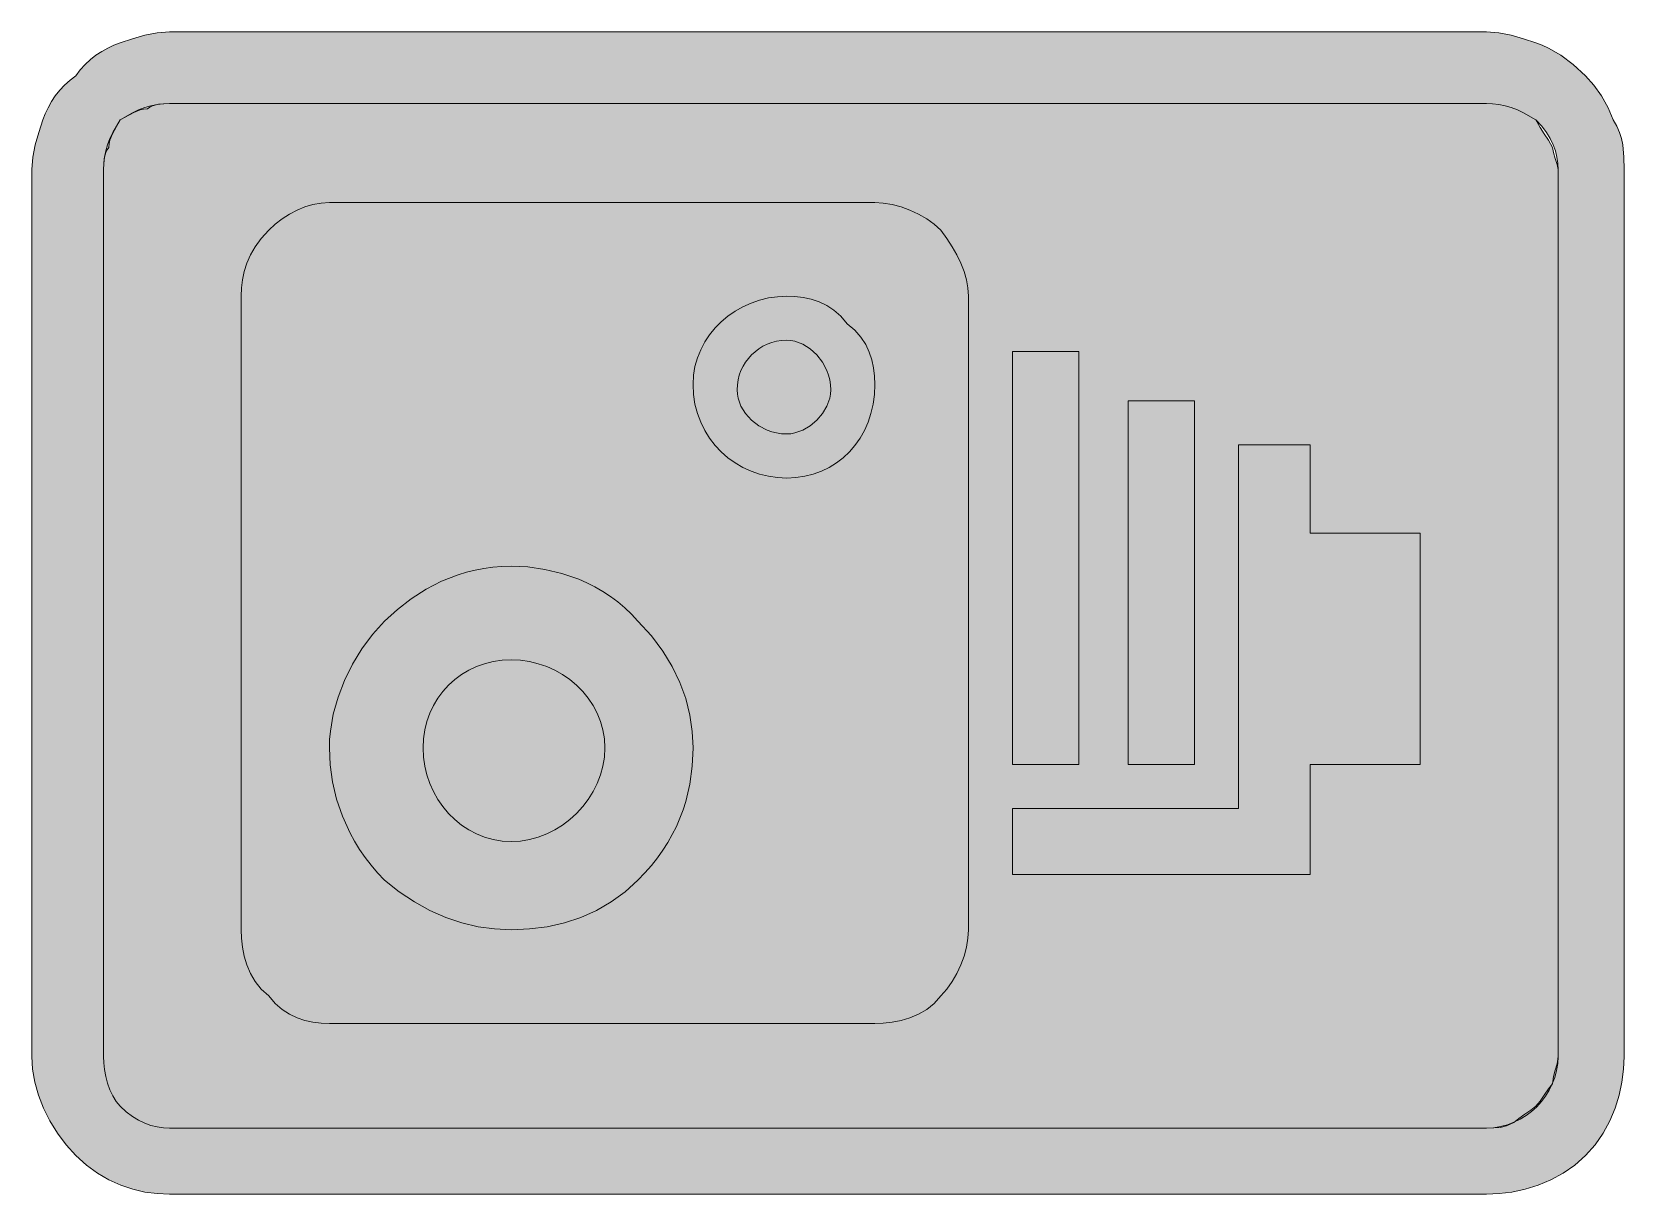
# Model space of a CAD drawing. Header units: metres. Extents: x 109 to 456, y 8 to 262.
import ezdxf

# ---------------------------------------------------------------- set-up
doc = ezdxf.new("R2010")
doc.units = ezdxf.units.M
for name, color, linetype, true_color in [('FILL_BLACK_000000', 7, 'Continuous', 0x000000), ('FILL_RED_FF0000', 7, 'Continuous', 0xff0000), ('FILL_WHITE_FFFFFF', 7, 'Continuous', 0xffffff)]:
    doc.layers.add(name, color=color, linetype=linetype, true_color=true_color)

msp = doc.modelspace()

# ---------------------------------------------------------------- hatches: boundary and pattern name
at = {"layer": 'FILL_BLACK_000000', "true_color": 0x000000}
h = msp.add_hatch(color=7, dxfattribs=at)
h.dxf.hatch_style = 1
h.paths.add_polyline_path([(170.69, 45.86), (168.93, 46.23), (167.22, 46.8), (165.56, 47.59), (163.98, 48.64), (162.47, 49.96), (161.07, 51.6), (159.43, 53.06), (158.11, 54.69), (157.06, 56.47), (156.27, 58.35), (155.7, 60.28), (155.33, 62.23), (155.13, 64.15), (155.07, 66), (155.07, 204), (155.13, 205.8), (155.33, 207.6), (155.7, 209.4), (156.27, 211.2), (157.06, 213), (158.11, 214.8), (159.43, 216.6), (161.07, 218.4), (162.47, 219.69), (163.98, 220.86), (165.56, 221.88), (167.22, 222.75), (168.93, 223.45), (170.69, 223.97), (172.47, 224.29), (174.27, 224.4), (293.07, 224.4), (294.92, 224.29), (296.84, 223.97), (298.79, 223.45), (300.72, 222.75), (302.6, 221.88), (304.38, 220.86), (306.01, 219.69), (307.47, 218.4), (308.76, 216.6), (309.93, 214.8), (310.95, 213), (311.82, 211.2), (312.52, 209.4), (313.04, 207.6), (313.36, 205.8), (313.47, 204), (313.47, 66), (313.36, 64.15), (313.04, 62.23), (312.52, 60.28), (311.82, 58.35), (310.95, 56.47), (309.93, 54.69), (308.76, 53.06), (307.47, 51.6), (306.01, 49.96), (304.38, 48.64), (302.6, 47.59), (300.72, 46.8), (298.79, 46.23), (296.84, 45.86), (294.92, 45.66), (293.07, 45.6), (174.27, 45.6), (172.47, 45.66), (170.69, 45.86)])
h.paths.add_polyline_path([(292.44, 190.14), (291.87, 191.85), (291.08, 193.51), (290.03, 195.09), (288.71, 196.6), (287.07, 198), (285.67, 199.64), (284.16, 200.96), (282.58, 202.01), (280.92, 202.8), (279.21, 203.37), (277.45, 203.74), (275.67, 203.94), (273.87, 204), (271.86, 203.9), (269.89, 203.62), (267.98, 203.15), (266.13, 202.52), (264.35, 201.72), (262.67, 200.77), (261.09, 199.68), (259.62, 198.45), (258.28, 197.09), (257.08, 195.62), (256.03, 194.04), (255.14, 192.36), (254.43, 190.58), (253.9, 188.73), (253.58, 186.8), (253.47, 184.8), (253.58, 182.59), (253.9, 180.48), (254.43, 178.46), (255.14, 176.55), (256.03, 174.75), (257.08, 173.07), (258.28, 171.52), (259.62, 170.1), (261.09, 168.82), (262.67, 167.69), (264.35, 166.71), (266.13, 165.9), (267.98, 165.25), (269.89, 164.78), (271.86, 164.5), (273.87, 164.4), (275.87, 164.5), (277.8, 164.78), (279.65, 165.25), (281.43, 165.9), (283.11, 166.71), (284.69, 167.69), (286.16, 168.82), (287.52, 170.1), (288.75, 171.52), (289.84, 173.07), (290.79, 174.75), (291.59, 176.55), (292.22, 178.46), (292.69, 180.48), (292.97, 182.59), (293.07, 184.8), (293.01, 186.6), (292.81, 188.38), (292.44, 190.14)], flags=16)
h.paths.add_polyline_path([(252.78, 112.78), (251.89, 116.34), (250.62, 119.85), (248.96, 123.31), (246.89, 126.69), (244.4, 130), (241.47, 133.2), (240.08, 134.72), (238.61, 136.13), (237.07, 137.43), (235.47, 138.62), (233.81, 139.71), (232.1, 140.69), (230.35, 141.57), (228.57, 142.35), (224.92, 143.62), (221.22, 144.51), (217.52, 145.03), (213.87, 145.2), (211.86, 145.14), (209.88, 144.98), (207.93, 144.71), (206.01, 144.34), (204.13, 143.87), (202.29, 143.3), (198.72, 141.9), (195.32, 140.16), (192.1, 138.11), (189.08, 135.78), (186.27, 133.2), (183.69, 130.34), (181.36, 127.2), (179.31, 123.83), (177.57, 120.3), (176.17, 116.65), (175.13, 112.95), (174.49, 109.25), (174.33, 107.41), (174.27, 105.6), (174.44, 101.95), (174.96, 98.23), (175.85, 94.48), (177.12, 90.75), (178.78, 87.07), (179.76, 85.27), (180.85, 83.49), (182.04, 81.75), (183.34, 80.06), (184.75, 78.4), (186.27, 76.8), (189.47, 74.27), (192.78, 72.07), (196.16, 70.22), (199.62, 68.7), (203.13, 67.52), (206.69, 66.67), (210.27, 66.17), (213.87, 66), (217.86, 66.17), (221.73, 66.67), (225.45, 67.52), (229.02, 68.7), (232.42, 70.22), (235.64, 72.07), (238.66, 74.27), (241.47, 76.8), (242.99, 78.39), (244.4, 80.01), (245.7, 81.65), (246.89, 83.32), (247.98, 85.03), (248.96, 86.76), (249.84, 88.51), (250.62, 90.3), (251.3, 92.11), (251.89, 93.96), (252.78, 97.72), (253.3, 101.61), (253.47, 105.6), (253.3, 109.2), (252.78, 112.78)], flags=16)
h = msp.add_hatch(color=7, dxfattribs=at)
h.dxf.hatch_style = 1
h.paths.add_polyline_path([(283.41, 182.7), (283.25, 181.81), (282.65, 180.07), (281.7, 178.45), (280.47, 177), (279.02, 175.77), (277.4, 174.82), (275.66, 174.22), (274.77, 174.06), (273.87, 174), (272.76, 174.06), (271.68, 174.22), (270.65, 174.47), (269.65, 174.82), (267.82, 175.77), (266.22, 177), (264.91, 178.45), (263.91, 180.07), (263.29, 181.81), (263.13, 182.7), (263.07, 183.6), (263.13, 184.71), (263.29, 185.79), (263.55, 186.82), (263.91, 187.82), (264.37, 188.76), (264.91, 189.65), (266.22, 191.25), (267.82, 192.56), (268.71, 193.1), (269.65, 193.56), (270.65, 193.92), (271.68, 194.18), (272.76, 194.34), (273.87, 194.4), (274.77, 194.34), (275.66, 194.18), (277.4, 193.56), (279.02, 192.56), (280.47, 191.25), (281.7, 189.65), (282.65, 187.82), (283, 186.82), (283.25, 185.79), (283.41, 184.71), (283.47, 183.6), (283.41, 182.7)])
h = msp.add_hatch(color=7, dxfattribs=at)
h.dxf.hatch_style = 1
h.paths.add_polyline_path([(323.07, 192), (337.47, 192), (337.47, 102), (323.07, 102), (323.07, 192)])
h = msp.add_hatch(color=7, dxfattribs=at)
h.dxf.hatch_style = 1
h.paths.add_polyline_path([(362.67, 181.2), (362.67, 102), (348.27, 102), (348.27, 181.2), (362.67, 181.2)])
h = msp.add_hatch(color=7, dxfattribs=at)
h.dxf.hatch_style = 1
h.paths.add_polyline_path([(372.27, 92.4), (372.27, 171.6), (387.87, 171.6), (387.87, 152.4), (411.87, 152.4), (411.87, 102), (387.87, 102), (387.87, 78), (323.07, 78), (323.07, 92.4), (372.27, 92.4)])
h = msp.add_hatch(color=7, dxfattribs=at)
h.dxf.hatch_style = 1
h.paths.add_polyline_path([(234.16, 103.59), (233.84, 101.62), (233.31, 99.71), (232.6, 97.86), (231.71, 96.08), (230.66, 94.4), (229.46, 92.82), (228.12, 91.35), (226.65, 90.01), (225.07, 88.81), (223.39, 87.76), (221.61, 86.87), (219.76, 86.16), (217.85, 85.63), (215.88, 85.31), (213.87, 85.2), (211.87, 85.31), (209.94, 85.63), (208.09, 86.16), (206.31, 86.87), (204.63, 87.76), (203.05, 88.81), (201.58, 90.01), (200.22, 91.35), (198.99, 92.82), (197.9, 94.4), (196.95, 96.08), (196.15, 97.86), (195.52, 99.71), (195.05, 101.62), (194.77, 103.59), (194.67, 105.6), (194.77, 107.6), (195.05, 109.53), (195.52, 111.38), (196.15, 113.16), (196.95, 114.84), (197.9, 116.42), (198.99, 117.89), (200.22, 119.25), (201.58, 120.48), (203.05, 121.57), (204.63, 122.52), (206.31, 123.32), (208.09, 123.95), (209.94, 124.42), (211.87, 124.7), (213.87, 124.8), (215.88, 124.7), (217.85, 124.42), (219.76, 123.95), (221.61, 123.32), (223.39, 122.52), (225.07, 121.57), (226.65, 120.48), (228.12, 119.25), (229.46, 117.89), (230.66, 116.42), (231.71, 114.84), (232.6, 113.16), (233.31, 111.38), (233.84, 109.53), (234.16, 107.6), (234.27, 105.6), (234.16, 103.59)])
at = {"layer": 'FILL_RED_FF0000', "true_color": 0xff0000}
h = msp.add_hatch(color=7, dxfattribs=at)
h.dxf.hatch_style = 1
h.paths.add_polyline_path([(428.97, 261.39), (431.67, 260.85), (434.37, 260.08), (437.07, 259.2), (438.42, 258.69), (439.77, 258.07), (442.47, 256.5), (445.17, 254.47), (447.87, 252), (449.65, 249.99), (451.32, 247.65), (452.76, 245.08), (453.87, 242.4), (454.66, 241.05), (455.26, 239.7), (455.68, 238.35), (455.97, 237), (456.23, 234.3), (456.27, 231.6), (456.27, 38.4), (456.16, 35.65), (455.8, 32.83), (455.19, 29.98), (454.32, 27.15), (453.16, 24.37), (451.71, 21.69), (449.95, 19.16), (447.87, 16.8), (445.51, 14.72), (442.98, 12.96), (440.3, 11.51), (437.52, 10.35), (434.69, 9.48), (431.84, 8.87), (429.02, 8.51), (426.27, 8.4), (139.47, 8.4), (136.77, 8.51), (134.09, 8.87), (131.43, 9.48), (128.82, 10.35), (126.26, 11.51), (123.78, 12.96), (121.37, 14.72), (119.07, 16.8), (116.93, 19.16), (115.04, 21.69), (113.4, 24.37), (112.02, 27.15), (110.93, 29.98), (110.13, 32.83), (109.64, 35.65), (109.47, 38.4), (109.47, 231.6), (109.68, 234.3), (110.22, 237), (110.99, 239.7), (111.87, 242.4), (112.38, 243.75), (113, 245.08), (113.73, 246.39), (114.57, 247.65), (115.53, 248.86), (116.6, 249.99), (117.78, 251.05), (119.07, 252), (120.02, 253.29), (121.08, 254.47), (122.21, 255.54), (123.42, 256.5), (124.68, 257.34), (125.99, 258.07), (127.32, 258.69), (128.67, 259.2), (131.37, 260.08), (134.07, 260.85), (136.77, 261.39), (139.47, 261.6), (426.27, 261.6), (428.97, 261.39)])
h.paths.add_polyline_path([(135.76, 245.49), (135.17, 245.2), (134.67, 244.8), (133.82, 244.75), (133.06, 244.59), (131.67, 244.05), (128.67, 242.4), (127.02, 239.4), (126.48, 238.01), (126.32, 237.25), (126.27, 236.4), (125.87, 235.9), (125.58, 235.31), (125.22, 234), (125.07, 231.6), (125.07, 38.4), (125.13, 37), (125.3, 35.53), (125.58, 34.03), (125.97, 32.55), (126.48, 31.12), (127.1, 29.79), (127.83, 28.61), (128.67, 27.6), (130.02, 26.36), (131.37, 25.33), (132.72, 24.5), (134.07, 23.85), (135.42, 23.37), (136.77, 23.04), (138.12, 22.86), (139.47, 22.8), (426.27, 22.8), (427.88, 22.82), (429.27, 22.95), (430.66, 23.31), (432.27, 24), (433.36, 24.9), (434.67, 25.8), (435.98, 26.7), (437.07, 27.6), (437.97, 28.69), (438.87, 30), (439.77, 31.31), (440.67, 32.4), (440.86, 34.01), (441.27, 35.4), (441.68, 36.79), (441.87, 38.4), (441.87, 231.6), (441.81, 232.95), (441.63, 234.3), (441.3, 235.65), (440.82, 237), (440.17, 238.35), (439.34, 239.7), (438.31, 241.05), (437.07, 242.4), (434.37, 243.97), (433.02, 244.59), (431.67, 245.1), (430.32, 245.49), (428.97, 245.77), (427.62, 245.94), (426.27, 246), (139.47, 246), (137.07, 245.85), (135.76, 245.49)], flags=16)
at = {"layer": 'FILL_WHITE_FFFFFF', "true_color": 0xffffff}
h = msp.add_hatch(color=7, dxfattribs=at)
h.dxf.hatch_style = 1
h.paths.add_polyline_path([(441.87, 38.4), (441.79, 36.84), (441.54, 35.32), (441.15, 33.84), (440.61, 32.42), (439.94, 31.06), (439.15, 29.77), (438.24, 28.57), (437.22, 27.45), (436.1, 26.43), (434.9, 25.52), (433.61, 24.73), (432.25, 24.06), (430.83, 23.52), (429.35, 23.13), (427.83, 22.88), (426.27, 22.8), (139.47, 22.8), (138.12, 22.86), (136.77, 23.04), (135.42, 23.37), (134.07, 23.85), (132.72, 24.5), (131.37, 25.33), (130.02, 26.36), (128.67, 27.6), (127.83, 28.61), (127.1, 29.79), (126.48, 31.12), (125.97, 32.55), (125.58, 34.03), (125.3, 35.53), (125.13, 37), (125.07, 38.4), (125.07, 231.6), (125.13, 232.95), (125.3, 234.3), (125.58, 235.65), (125.97, 237), (126.48, 238.35), (127.1, 239.7), (128.67, 242.4), (131.37, 243.97), (132.72, 244.59), (134.07, 245.1), (135.42, 245.49), (136.77, 245.77), (138.12, 245.94), (139.47, 246), (426.27, 246), (427.62, 245.94), (428.97, 245.77), (430.32, 245.49), (431.67, 245.1), (433.02, 244.59), (434.37, 243.97), (437.07, 242.4), (437.97, 240.79), (438.87, 239.4), (439.77, 238.01), (440.67, 236.4), (440.86, 235.31), (441.27, 234), (441.68, 232.69), (441.87, 231.6), (441.87, 38.4)])

# ---------------------------------------------------------------- linework, layer by layer
at = {"layer": 'FILL_BLACK_000000', "lineweight": 0, "true_color": 0x000000}
for points in [[(170.69, 45.86), (168.93, 46.23), (167.22, 46.8), (165.56, 47.59), (163.98, 48.64), (162.47, 49.96), (161.07, 51.6), (159.43, 53.06), (158.11, 54.69), (157.06, 56.47), (156.27, 58.35), (155.7, 60.28), (155.33, 62.23), (155.13, 64.15), (155.07, 66), (155.07, 204), (155.13, 205.8), (155.33, 207.6), (155.7, 209.4), (156.27, 211.2), (157.06, 213), (158.11, 214.8), (159.43, 216.6), (161.07, 218.4), (162.47, 219.69), (163.98, 220.86), (165.56, 221.88), (167.22, 222.75), (168.93, 223.45), (170.69, 223.97), (172.47, 224.29), (174.27, 224.4), (293.07, 224.4), (294.92, 224.29), (296.84, 223.97), (298.79, 223.45), (300.72, 222.75), (302.6, 221.88), (304.38, 220.86), (306.01, 219.69), (307.47, 218.4), (308.76, 216.6), (309.93, 214.8), (310.95, 213), (311.82, 211.2), (312.52, 209.4), (313.04, 207.6), (313.36, 205.8), (313.47, 204), (313.47, 66), (313.36, 64.15), (313.04, 62.23), (312.52, 60.28), (311.82, 58.35), (310.95, 56.47), (309.93, 54.69), (308.76, 53.06), (307.47, 51.6), (306.01, 49.96), (304.38, 48.64), (302.6, 47.59), (300.72, 46.8), (298.79, 46.23), (296.84, 45.86), (294.92, 45.66), (293.07, 45.6), (174.27, 45.6), (172.47, 45.66)], [(292.44, 190.14), (291.87, 191.85), (291.08, 193.51), (290.03, 195.09), (288.71, 196.6), (287.07, 198), (285.67, 199.64), (284.16, 200.96), (282.58, 202.01), (280.92, 202.8), (279.21, 203.37), (277.45, 203.74), (275.67, 203.94), (273.87, 204), (271.86, 203.9), (269.89, 203.62), (267.98, 203.15), (266.13, 202.52), (264.35, 201.72), (262.67, 200.77), (261.09, 199.68), (259.62, 198.45), (258.28, 197.09), (257.08, 195.62), (256.03, 194.04), (255.14, 192.36), (254.43, 190.58), (253.9, 188.73), (253.58, 186.8), (253.47, 184.8), (253.58, 182.59), (253.9, 180.48), (254.43, 178.46), (255.14, 176.55), (256.03, 174.75), (257.08, 173.07), (258.28, 171.52), (259.62, 170.1), (261.09, 168.82), (262.67, 167.69), (264.35, 166.71), (266.13, 165.9), (267.98, 165.25), (269.89, 164.78), (271.86, 164.5), (273.87, 164.4), (275.87, 164.5), (277.8, 164.78), (279.65, 165.25), (281.43, 165.9), (283.11, 166.71), (284.69, 167.69), (286.16, 168.82), (287.52, 170.1), (288.75, 171.52), (289.84, 173.07), (290.79, 174.75), (291.59, 176.55), (292.22, 178.46), (292.69, 180.48), (292.97, 182.59), (293.07, 184.8), (293.01, 186.6), (292.81, 188.38)], [(283.41, 182.7), (283.25, 181.81), (282.65, 180.07), (281.7, 178.45), (280.47, 177), (279.02, 175.77), (277.4, 174.82), (275.66, 174.22), (274.77, 174.06), (273.87, 174), (272.76, 174.06), (271.68, 174.22), (270.65, 174.47), (269.65, 174.82), (267.82, 175.77), (266.22, 177), (264.91, 178.45), (263.91, 180.07), (263.29, 181.81), (263.13, 182.7), (263.07, 183.6), (263.13, 184.71), (263.29, 185.79), (263.55, 186.82), (263.91, 187.82), (264.37, 188.76), (264.91, 189.65), (266.22, 191.25), (267.82, 192.56), (268.71, 193.1), (269.65, 193.56), (270.65, 193.92), (271.68, 194.18), (272.76, 194.34), (273.87, 194.4), (274.77, 194.34), (275.66, 194.18), (277.4, 193.56), (279.02, 192.56), (280.47, 191.25), (281.7, 189.65), (282.65, 187.82), (283, 186.82), (283.25, 185.79), (283.41, 184.71), (283.47, 183.6)], [(323.07, 192), (337.47, 192), (337.47, 102), (323.07, 102)], [(362.67, 181.2), (362.67, 102), (348.27, 102), (348.27, 181.2)], [(372.27, 92.4), (372.27, 171.6), (387.87, 171.6), (387.87, 152.4), (411.87, 152.4), (411.87, 102), (387.87, 102), (387.87, 78), (323.07, 78), (323.07, 92.4)], [(252.78, 112.78), (251.89, 116.34), (250.62, 119.85), (248.96, 123.31), (246.89, 126.69), (244.4, 130), (241.47, 133.2), (240.08, 134.72), (238.61, 136.13), (237.07, 137.43), (235.47, 138.62), (233.81, 139.71), (232.1, 140.69), (230.35, 141.57), (228.57, 142.35), (224.92, 143.62), (221.22, 144.51), (217.52, 145.03), (213.87, 145.2), (211.86, 145.14), (209.88, 144.98), (207.93, 144.71), (206.01, 144.34), (204.13, 143.87), (202.29, 143.3), (198.72, 141.9), (195.32, 140.16), (192.1, 138.11), (189.08, 135.78), (186.27, 133.2), (183.69, 130.34), (181.36, 127.2), (179.31, 123.83), (177.57, 120.3), (176.17, 116.65), (175.13, 112.95), (174.49, 109.25), (174.33, 107.41), (174.27, 105.6), (174.44, 101.95), (174.96, 98.23), (175.85, 94.48), (177.12, 90.75), (178.78, 87.07), (179.76, 85.27), (180.85, 83.49), (182.04, 81.75), (183.34, 80.06), (184.75, 78.4), (186.27, 76.8), (189.47, 74.27), (192.78, 72.07), (196.16, 70.22), (199.62, 68.7), (203.13, 67.52), (206.69, 66.67), (210.27, 66.17), (213.87, 66), (217.86, 66.17), (221.73, 66.67), (225.45, 67.52), (229.02, 68.7), (232.42, 70.22), (235.64, 72.07), (238.66, 74.27), (241.47, 76.8), (242.99, 78.39), (244.4, 80.01), (245.7, 81.65), (246.89, 83.32), (247.98, 85.03), (248.96, 86.76), (249.84, 88.51), (250.62, 90.3), (251.3, 92.11), (251.89, 93.96), (252.78, 97.72), (253.3, 101.61), (253.47, 105.6), (253.3, 109.2)], [(234.16, 103.59), (233.84, 101.62), (233.31, 99.71), (232.6, 97.86), (231.71, 96.08), (230.66, 94.4), (229.46, 92.82), (228.12, 91.35), (226.65, 90.01), (225.07, 88.81), (223.39, 87.76), (221.61, 86.87), (219.76, 86.16), (217.85, 85.63), (215.88, 85.31), (213.87, 85.2), (211.87, 85.31), (209.94, 85.63), (208.09, 86.16), (206.31, 86.87), (204.63, 87.76), (203.05, 88.81), (201.58, 90.01), (200.22, 91.35), (198.99, 92.82), (197.9, 94.4), (196.95, 96.08), (196.15, 97.86), (195.52, 99.71), (195.05, 101.62), (194.77, 103.59), (194.67, 105.6), (194.77, 107.6), (195.05, 109.53), (195.52, 111.38), (196.15, 113.16), (196.95, 114.84), (197.9, 116.42), (198.99, 117.89), (200.22, 119.25), (201.58, 120.48), (203.05, 121.57), (204.63, 122.52), (206.31, 123.32), (208.09, 123.95), (209.94, 124.42), (211.87, 124.7), (213.87, 124.8), (215.88, 124.7), (217.85, 124.42), (219.76, 123.95), (221.61, 123.32), (223.39, 122.52), (225.07, 121.57), (226.65, 120.48), (228.12, 119.25), (229.46, 117.89), (230.66, 116.42), (231.71, 114.84), (232.6, 113.16), (233.31, 111.38), (233.84, 109.53), (234.16, 107.6), (234.27, 105.6)]]:
    msp.add_lwpolyline(points, close=True, dxfattribs=at)
at = {"layer": 'FILL_RED_FF0000', "lineweight": 0, "true_color": 0xff0000}
for points in [[(428.97, 261.39), (431.67, 260.85), (434.37, 260.08), (437.07, 259.2), (438.42, 258.69), (439.77, 258.07), (442.47, 256.5), (445.17, 254.47), (447.87, 252), (449.65, 249.99), (451.32, 247.65), (452.76, 245.08), (453.87, 242.4), (454.66, 241.05), (455.26, 239.7), (455.68, 238.35), (455.97, 237), (456.23, 234.3), (456.27, 231.6), (456.27, 38.4), (456.16, 35.65), (455.8, 32.83), (455.19, 29.98), (454.32, 27.15), (453.16, 24.37), (451.71, 21.69), (449.95, 19.16), (447.87, 16.8), (445.51, 14.72), (442.98, 12.96), (440.3, 11.51), (437.52, 10.35), (434.69, 9.48), (431.84, 8.87), (429.02, 8.51), (426.27, 8.4), (139.47, 8.4), (136.77, 8.51), (134.09, 8.87), (131.43, 9.48), (128.82, 10.35), (126.26, 11.51), (123.78, 12.96), (121.37, 14.72), (119.07, 16.8), (116.93, 19.16), (115.04, 21.69), (113.4, 24.37), (112.02, 27.15), (110.93, 29.98), (110.13, 32.83), (109.64, 35.65), (109.47, 38.4), (109.47, 231.6), (109.68, 234.3), (110.22, 237), (110.99, 239.7), (111.87, 242.4), (112.38, 243.75), (113, 245.08), (113.73, 246.39), (114.57, 247.65), (115.53, 248.86), (116.6, 249.99), (117.78, 251.05), (119.07, 252), (120.02, 253.29), (121.08, 254.47), (122.21, 255.54), (123.42, 256.5), (124.68, 257.34), (125.99, 258.07), (127.32, 258.69), (128.67, 259.2), (131.37, 260.08), (134.07, 260.85), (136.77, 261.39), (139.47, 261.6), (426.27, 261.6)], [(135.76, 245.49), (135.17, 245.2), (134.67, 244.8), (133.82, 244.75), (133.06, 244.59), (131.67, 244.05), (128.67, 242.4), (127.02, 239.4), (126.48, 238.01), (126.32, 237.25), (126.27, 236.4), (125.87, 235.9), (125.58, 235.31), (125.22, 234), (125.07, 231.6), (125.07, 38.4), (125.13, 37), (125.3, 35.53), (125.58, 34.03), (125.97, 32.55), (126.48, 31.12), (127.1, 29.79), (127.83, 28.61), (128.67, 27.6), (130.02, 26.36), (131.37, 25.33), (132.72, 24.5), (134.07, 23.85), (135.42, 23.37), (136.77, 23.04), (138.12, 22.86), (139.47, 22.8), (426.27, 22.8), (427.88, 22.82), (429.27, 22.95), (430.66, 23.31), (432.27, 24), (433.36, 24.9), (434.67, 25.8), (435.98, 26.7), (437.07, 27.6), (437.97, 28.69), (438.87, 30), (439.77, 31.31), (440.67, 32.4), (440.86, 34.01), (441.27, 35.4), (441.68, 36.79), (441.87, 38.4), (441.87, 231.6), (441.81, 232.95), (441.63, 234.3), (441.3, 235.65), (440.82, 237), (440.17, 238.35), (439.34, 239.7), (438.31, 241.05), (437.07, 242.4), (434.37, 243.97), (433.02, 244.59), (431.67, 245.1), (430.32, 245.49), (428.97, 245.77), (427.62, 245.94), (426.27, 246), (139.47, 246), (137.07, 245.85)]]:
    msp.add_lwpolyline(points, close=True, dxfattribs=at)
at = {"layer": 'FILL_WHITE_FFFFFF', "lineweight": 0, "true_color": 0xffffff}
msp.add_lwpolyline([(441.87, 38.4), (441.79, 36.84), (441.54, 35.32), (441.15, 33.84), (440.61, 32.42), (439.94, 31.06), (439.15, 29.77), (438.24, 28.57), (437.22, 27.45), (436.1, 26.43), (434.9, 25.52), (433.61, 24.73), (432.25, 24.06), (430.83, 23.52), (429.35, 23.13), (427.83, 22.88), (426.27, 22.8), (139.47, 22.8), (138.12, 22.86), (136.77, 23.04), (135.42, 23.37), (134.07, 23.85), (132.72, 24.5), (131.37, 25.33), (130.02, 26.36), (128.67, 27.6), (127.83, 28.61), (127.1, 29.79), (126.48, 31.12), (125.97, 32.55), (125.58, 34.03), (125.3, 35.53), (125.13, 37), (125.07, 38.4), (125.07, 231.6), (125.13, 232.95), (125.3, 234.3), (125.58, 235.65), (125.97, 237), (126.48, 238.35), (127.1, 239.7), (128.67, 242.4), (131.37, 243.97), (132.72, 244.59), (134.07, 245.1), (135.42, 245.49), (136.77, 245.77), (138.12, 245.94), (139.47, 246), (426.27, 246), (427.62, 245.94), (428.97, 245.77), (430.32, 245.49), (431.67, 245.1), (433.02, 244.59), (434.37, 243.97), (437.07, 242.4), (437.97, 240.79), (438.87, 239.4), (439.77, 238.01), (440.67, 236.4), (440.86, 235.31), (441.27, 234), (441.68, 232.69), (441.87, 231.6)], close=True, dxfattribs=at)

doc.saveas('drawing.dxf')
